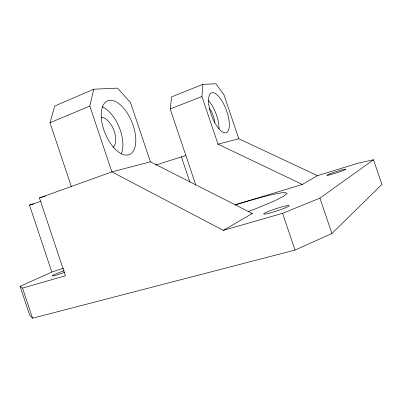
<?xml version="1.0" encoding="UTF-8"?>
<svg xmlns="http://www.w3.org/2000/svg" width="402" height="402" viewBox="0 0 402 402"><rect width="100%" height="100%" fill="white"/><g stroke="black" fill="none" stroke-linecap="round" stroke-linejoin="round"><path stroke-width="0.6" d="M317.49 175.659L302.339 184.458L218.015 144.187L201.94 96.51L202.894 84.345L215.779 83.777L223.919 94.636L238.813 138.76L317.49 175.659L358.423 163.112L373.518 159.775L381.9 184.428L331.921 233.507L295.003 250.074L32.547 318.223L29.658 315.118L20.1 286.365L51.818 272.069A59.787 4.357 -19.7 0 1 63.616 268.214M195.784 184.98L170.197 108.937L171.654 96.852L202.894 84.345M89.817 106.048L93.736 89.189L117.57 88.138L130.524 102.585L150.418 161.835L252.345 213.492L223.316 230.356L111.872 171.89L89.817 106.048L50.014 122.741L71.3 186.473M50.014 122.741L54.702 106.043L93.736 89.189M223.316 230.356L282.576 213.306L319.937 198.126L373.518 159.775M170.197 108.937L201.94 96.51M20.1 286.365L22.537 288.113L65.405 275.782L39.451 197.93L111.872 171.89L150.418 161.835M185.865 155.504L165.639 161.9A80.877 2.688 -18.6 0 1 155.443 165.187M235.18 204.884L238.165 203.95A80.978 5.799 -18.6 0 1 285.244 192.543L287.098 193.508L283.541 196.322L274.35 200.925L259.823 207.085A80.978 5.799 -18.6 0 1 248.195 211.618M235.195 204.849L302.339 184.458M251.144 213.849L252.345 213.492M51.818 272.069L29.512 205.115L33.728 203.909M218.015 144.187L238.813 138.76M319.937 198.126L331.921 233.507M282.576 213.306L295.003 250.074M181.337 156.73L189.9 182.191M22.537 288.113L32.547 318.223M64.451 272.395A11.663 0.854 -19.6 0 1 52.215 275.827A11.663 0.854 -19.6 0 1 64.34 270.636M40.657 201.317A59.692 2.02 -18.1 0 1 29.512 205.115M39.451 197.93A59.692 2.02 -18.1 0 1 45.411 196.116M209.256 108.188A12.04 4.643 69.6 0 1 214.638 122.917M101.324 117.314A16.371 8.517 67.8 0 1 113.766 129.962A16.371 8.517 67.8 0 1 113.098 147.263M102.093 106.721A28.663 14.924 67.8 0 1 119.092 127.067A28.663 14.924 67.8 0 1 121.409 153.629M208.522 100.58A21.07 8.125 69.6 0 1 219.015 129.007M329.851 174.83A9.934 0.633 -17.9 0 0 345.444 169.473A9.934 0.633 -17.9 0 0 333.293 172.604A9.934 0.633 -17.9 0 0 329.851 174.83M269.672 213.075A13.427 1.206 -18.1 0 0 289.199 205.723A13.427 1.206 -18.1 0 0 270.435 210.633A13.427 1.206 -18.1 0 0 269.672 213.075M101.259 116.912A28.964 14.532 68 0 0 128.238 154.916A28.964 14.532 68 0 0 126.052 111.299A28.964 14.532 68 0 0 101.259 116.912M208.733 104.274A21.236 7.869 69.7 0 0 225.924 132.796A21.236 7.869 69.7 0 0 222.13 101.239A21.236 7.869 69.7 0 0 208.733 104.274"/></g></svg>
